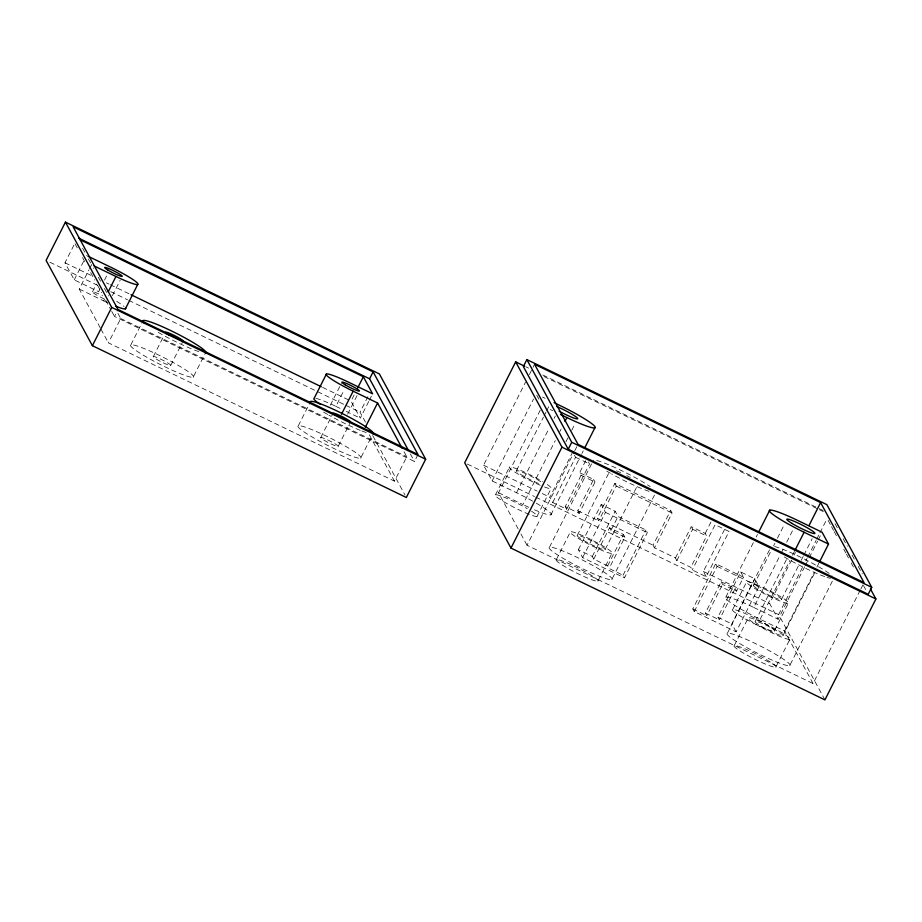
<?xml version="1.0" encoding="UTF-8"?>
<svg xmlns="http://www.w3.org/2000/svg" width="922" height="922" viewBox="0 0 922 922"><rect width="100%" height="100%" fill="white"/><g stroke="black" fill="none" stroke-linecap="round" stroke-linejoin="round"><path stroke-width="0.69" stroke-dasharray="4.61 3.46" d="M99.968 289.105L98.666 291.675L74.244 279.862L64.989 262.805L74.705 243.581M74.244 279.862L83.96 260.638M100.279 327.84L79.234 289.047L88.95 269.823M89.595 268.544L91.543 264.695L93.571 268.44M92.5 291.767L96.395 284.08M104.497 280.138L107.736 273.719M79.234 289.047L103.656 300.86L104.947 298.29M112.403 295.639L120.171 280.253M417.977 454.523L414.462 461.484L114.466 316.43L117.981 309.469M404.055 451.792L406.775 456.793L394.466 481.157L108.427 342.857L120.736 318.493L117.336 312.235M130.878 344.84L142.53 321.755M153.375 356.526L163.736 336.011M170.685 365.527A9.808 1.072 26.8 0 0 158.918 358.347A9.808 1.072 26.8 0 0 156.498 359.211A9.808 1.072 26.8 0 0 170.685 365.527L182.994 341.163M193.182 377.213A35.301 3.872 26.8 0 0 150.805 351.397A35.301 3.872 26.8 0 0 142.092 354.474A35.301 3.872 26.8 0 0 193.182 377.213L205.491 352.861M298.313 425.791L310.622 401.439M330.353 405.173L341.37 383.379M315.969 398.431A27.453 3.008 26.8 0 1 335.873 406.36L344.286 389.695M320.81 437.489L333.119 413.125M368.708 401.508L360.295 418.173L351.028 401.116L354.267 394.697M347.663 414.174L357.379 394.939M338.12 446.478A9.808 1.072 26.8 0 0 326.353 439.31A9.808 1.072 26.8 0 0 323.933 440.163A9.808 1.072 26.8 0 0 338.12 446.478L350.429 422.126M365.492 422.23L360.041 412.192L369.065 394.328M369.353 400.217L371.946 395.089M360.629 458.176A35.301 3.872 26.8 0 0 318.251 432.349A35.301 3.872 26.8 0 0 309.538 435.426A35.301 3.872 26.8 0 0 360.629 458.176L372.281 435.103M532.674 501.142A35.301 3.872 26.8 0 0 516.551 492.751L492.129 480.95L483.589 465.207L525.528 382.169M529.401 374.505L534.564 364.282M492.129 480.95L533.492 399.065M495.471 494.826L509.532 466.993M518.21 528.998L498.537 492.763L541.191 408.319M516.458 470.589L543.427 417.182M544.072 415.914L545.997 412.099M546.642 410.82L549.858 404.47A15.686 1.717 26.8 0 0 549.743 404.919M516.551 492.751L548.867 428.788M554.03 418.553L555.321 415.995M498.537 492.763L522.958 504.565L555.275 440.601M559.792 431.646L561.083 429.087M565.981 441.742L567.917 437.927M571.767 430.297L574.982 423.947M537.007 516.412L551.068 488.579M588.374 461.91L589.515 464.008L566.673 509.244L552.716 502.502L549.869 497.246L572.723 452.011M860.168 590.299L813.066 683.548L527.027 545.248L574.129 451.999M574.775 450.72L578.002 444.335M552.716 502.502L575.57 457.254L574.429 455.157M550.907 514.856L581.286 454.719M581.932 453.44L583.223 450.881M581.067 475.303L565.244 506.616L579.2 513.37L595.013 482.045L581.067 475.303L579.638 472.675L586.669 458.753M549.477 547.23L593.422 460.239M579.2 513.37L577.771 510.742L593.595 479.428L579.638 472.675M556.346 559.585L570.407 531.752M577.322 535.348L608.797 473.044M578.348 549.743L601.202 504.495L615.147 511.249L618.005 516.493L645.907 529.989L647.325 532.616L624.482 577.852L582.623 557.614L578.348 549.743L592.304 556.485L593.722 559.112L607.679 565.854L609.096 568.482L623.053 575.224L624.482 577.852M614.859 483.439L616.276 486.067L598.701 520.861L597.283 518.233L614.859 483.439L670.674 510.419L672.092 513.047L654.516 547.852L675.446 557.971L676.863 560.588L690.82 567.341L692.249 569.957L706.194 576.711L729.048 531.475L715.103 524.722L692.249 569.957M582.623 557.614L605.466 512.367L601.202 504.495M592.304 556.485L615.147 511.249M593.722 559.112L609.546 527.787L623.503 534.541L624.92 537.157L609.096 568.482M624.92 537.157L610.963 530.415L618.005 516.493M605.016 549.743A15.686 1.717 26.8 0 0 586.185 538.264A15.686 1.717 26.8 0 0 582.312 539.624A15.686 1.717 26.8 0 0 605.016 549.743L637.137 486.159M597.882 581.171A23.534 2.582 26.8 0 0 569.635 563.964A23.534 2.582 26.8 0 0 563.826 566.016A23.534 2.582 26.8 0 0 597.882 581.171L611.943 553.338A23.534 2.582 26.8 0 0 583.695 536.12A23.534 2.582 26.8 0 0 577.887 538.171A23.534 2.582 26.8 0 0 611.943 553.338M607.679 565.854L623.503 534.541M611.782 579.615A35.301 3.872 26.8 0 0 569.404 553.788A35.301 3.872 26.8 0 0 560.691 556.865A35.301 3.872 26.8 0 0 611.782 579.615L655.081 493.892M623.053 575.224L645.907 529.989M654.516 547.852L653.087 545.225L670.674 510.419M675.446 557.971L691.269 526.646L705.215 533.4L706.644 536.016L690.82 567.341M676.863 560.588L692.687 529.274L691.269 526.646M705.215 533.4L710.966 522.002M706.194 576.711L703.348 571.456L724.934 528.732M721.165 581.759L735.122 588.513L719.298 619.826L717.881 617.198L740.735 571.963L754.68 578.716L758.956 586.588L736.102 631.824L694.243 611.586L692.825 608.958L715.668 563.722L743.581 577.218L736.551 591.129L722.594 584.387L721.165 581.759L705.353 613.084L706.771 615.7L722.594 584.387M694.243 611.586L717.097 566.35L715.668 563.722M725.81 597.156L753.597 542.148M756.178 537.03L757.469 534.472M732.679 609.523L746.739 581.678M736.102 631.824L731.826 623.952L754.68 578.716M727.377 633.253L770.677 547.53M753.654 585.274L770.999 550.941M773.57 545.859L774.86 543.312M777.419 538.229L784.484 524.249M734.246 645.607L748.307 617.763M813.066 683.548L784.576 631.063L760.166 619.261A35.301 3.872 26.8 0 1 725.568 598.171A35.301 3.872 26.8 0 1 753.758 607.448L780.254 554.998M780.899 553.719L784.126 547.311M786.72 542.194L793.174 529.401M755.233 621.37L787.342 557.787M760.166 619.261L789.889 560.403M792.471 555.286L794.418 551.448M804.664 566.8L778.168 619.25L769.628 603.507L791.572 560.069M794.153 554.963L795.444 552.405M781.349 599.669A15.686 1.717 26.8 0 0 762.517 588.19A15.686 1.717 26.8 0 0 758.645 589.561A15.686 1.717 26.8 0 0 781.349 599.669L798.694 565.336M801.264 560.253L803.189 556.439M803.834 555.171L812.178 538.632M824.925 699.879L778.641 614.594L803.166 566.05M805.747 560.933L807.038 558.386M807.684 557.107L816.074 540.499M816.719 539.22L819.289 534.115M819.935 532.835L827.034 518.786M805.321 565.52L808.548 559.124M809.193 557.845L817.595 541.214M818.24 539.935L820.822 534.818M774.215 631.109A23.534 2.582 26.8 0 0 745.967 613.891A23.534 2.582 26.8 0 0 740.159 615.942A23.534 2.582 26.8 0 0 774.215 631.109L788.275 603.265A23.534 2.582 26.8 0 0 760.028 586.046A23.534 2.582 26.8 0 0 754.219 588.098A23.534 2.582 26.8 0 0 788.275 603.265M784.576 631.063L814.31 572.216M816.892 567.099L818.828 563.261M782.928 635.754A15.686 1.717 26.8 0 0 764.084 624.286A15.686 1.717 26.8 0 0 760.212 625.646A15.686 1.717 26.8 0 0 782.928 635.754L815.036 572.182M775.782 667.194A23.534 2.582 26.8 0 0 747.535 649.975A23.534 2.582 26.8 0 0 741.726 652.027A23.534 2.582 26.8 0 0 775.782 667.194L789.843 639.361A23.534 2.582 26.8 0 0 761.595 622.143A23.534 2.582 26.8 0 0 755.786 624.194A23.534 2.582 26.8 0 0 789.843 639.361M789.681 665.638A35.301 3.872 26.8 0 0 747.304 639.81A35.301 3.872 26.8 0 0 738.591 642.888A35.301 3.872 26.8 0 0 789.681 665.638L833.626 578.636M860.814 589.02L864.041 582.635M526.013 366.875L528.594 368.12M542.804 374.989L817.987 508.045M819.278 508.679L823.162 510.546M544.049 376.568L818.183 509.105M819.474 509.739L823.358 511.606M542.505 397.059L545.075 398.304M550.192 409.495L552.762 410.728M575.57 457.254L589.515 464.008M616.276 486.067L672.092 513.047M692.687 529.274L706.644 536.016M605.466 512.367L647.325 532.616M717.097 566.35L758.956 586.588M597.283 518.233L653.087 545.225M64.989 262.805L92.177 275.955M106.41 282.835L109.003 284.08M110.294 284.714L129.702 294.095M322.562 387.344L351.028 401.116M483.589 465.207L537.123 491.092M542.217 493.547L549.869 497.246M577.771 510.742L598.701 520.861M703.348 571.456L769.628 603.507M49.972 262.274L97.778 285.382M110.698 291.629L127.49 299.754M128.78 300.376L344.54 404.7M345.831 405.323L360.041 412.192M467.281 464.043L534.46 496.52M535.751 497.154L778.641 614.594M753.758 607.448L778.168 619.25M335.873 406.36L341.013 408.849M346.153 411.339L360.295 418.173M120.736 318.493L406.775 456.793M717.881 617.198L731.826 623.952M705.353 613.084L719.298 619.826M692.825 608.958L706.771 615.7M835.067 523.708L837.787 528.721M843.227 538.759L847.318 546.285M852.078 555.067L855.478 561.337M858.209 566.35L862.289 573.876M828.117 520.377L830.826 525.39M831.506 526.646L833.546 530.404M834.226 531.648L837.625 537.918M843.745 549.189L845.785 552.946M846.465 554.203L848.505 557.96M851.225 562.962L853.933 567.975M863.453 585.516L866.853 591.774M740.735 571.963L743.581 577.218M735.122 588.513L736.551 591.129M593.595 479.428L595.013 482.045M609.546 527.787L610.963 530.415M536.719 395.135L540.569 402.223M565.244 506.616L566.673 509.244M520.918 533.999L527.027 545.248M410.382 453.97L414.462 461.484M372.984 436.025L404.965 494.976M369.342 434.861L394.466 481.157M82.588 248.191L86.553 255.509M88.42 258.955L90.909 263.542M98.331 277.199L101.04 282.213M104.44 288.459L108.508 295.974M75.051 243.788L78.439 250.046M82.519 257.561L85.239 262.574M90.679 272.589L94.759 280.104M97.478 285.117L101.558 292.631M105.627 300.146L111.066 310.172M111.746 311.417L114.466 316.43M100.959 329.085L108.427 342.857M366.241 432.533A35.301 3.872 26.8 0 1 361.551 430.839M360.248 430.332A35.301 3.872 26.8 0 1 328.854 415.154M327.61 414.451A35.301 3.872 26.8 0 1 322.919 411.719M198.795 351.582A35.301 3.872 26.8 0 1 155.484 330.768M107.448 302.647A27.453 3.008 26.8 0 1 103.656 300.86M116.668 301.367A27.453 3.008 26.8 0 1 124.101 306.484M104.278 298.935A9.808 1.072 26.8 0 1 92.442 292.044A9.808 1.072 26.8 0 1 102.561 295.778M538.517 483.428A15.686 1.717 26.8 0 1 518.925 473.251A15.686 1.717 26.8 0 1 522.094 472.133A15.686 1.717 26.8 0 1 541.675 482.31M616.357 470.785A15.686 1.717 26.8 0 1 623.145 473.804M626.81 475.637A15.686 1.717 26.8 0 1 630.314 477.527M536.327 503.216A35.301 3.872 26.8 0 1 551.275 514.568A35.301 3.872 26.8 0 1 533.492 509.393M528.744 507.284A35.301 3.872 26.8 0 1 522.958 504.565M830.365 578.348A35.301 3.872 26.8 0 1 826.942 577.356M824.729 576.584A35.301 3.872 26.8 0 1 782.536 555.885M774.584 546.539A35.301 3.872 26.8 0 1 804.422 559.089A35.301 3.872 26.8 0 1 831.967 575.582M531.545 511.249A23.534 2.582 26.8 0 1 522.855 511.652A23.534 2.582 26.8 0 1 495.345 494.884A23.534 2.582 26.8 0 1 527.28 508.656M547.357 484.58A23.534 2.582 26.8 0 1 542.62 486.251M540.28 485.295A23.534 2.582 26.8 0 1 513.519 471.177A23.534 2.582 26.8 0 1 515.214 468.261A23.534 2.582 26.8 0 1 542.505 481.491M649.042 491.334A35.301 3.872 26.8 0 1 611.655 473.954M610.41 473.251A35.301 3.872 26.8 0 1 606.837 471.188M596.684 460.527A35.301 3.872 26.8 0 1 650.16 486.62"/><path stroke-width="1.38" d="M65.439 222.121L46.1 260.396L92.384 345.692L406.325 497.488L425.664 459.214L379.38 373.917L65.439 222.121L111.712 307.406L425.664 459.214M108.185 291.882L115.953 276.496A27.453 3.008 26.8 0 0 137.885 283.711A27.453 3.008 26.8 0 0 110.974 267.311L87.844 256.132M92.384 345.692L111.712 307.406M125.392 308.858L137.701 284.495M326.434 374.009L314.137 398.362A27.453 3.008 26.8 0 0 320.51 404.389M341.497 414.266L353.161 391.193A27.453 3.008 26.8 0 1 326.25 374.793A27.453 3.008 26.8 0 1 348.182 382.008L372.592 393.809L363.337 376.752L79.891 239.697M357.505 388.289L363.337 376.752M408.342 450.213L369.607 378.815L373.122 371.854L73.126 226.8L117.981 309.469L417.977 454.523L373.122 371.854M365.273 427.359L377.582 402.995L353.161 391.193M524.722 366.253L515.675 361.873L464.7 462.786L510.972 548.083L824.925 699.879L875.9 598.966L870.46 588.928M526.877 359.603L523.362 366.564L568.217 449.233L868.213 594.275L871.728 587.326L826.873 504.645L526.877 359.603L571.732 442.272L871.728 587.326M564.967 421.412L566.903 417.574A35.301 3.872 26.8 0 0 595.093 426.84A35.301 3.872 26.8 0 0 560.495 405.761L554.076 402.649M510.972 548.083L561.959 447.17L515.675 361.873M568.217 449.233L571.732 442.272M584.513 448.323L594.851 427.854M758.76 531.913L769.755 510.166M795.064 550.169L804.111 532.259A35.301 3.872 26.8 0 1 769.513 511.18A35.301 3.872 26.8 0 1 797.703 520.446L822.113 532.259L828.532 544.061L819.474 561.982M808.986 525.586L820.603 502.594L534.564 364.282L578.002 444.335L864.041 582.635L820.603 502.594M560.484 414.462L566.903 417.574M804.111 532.259L828.532 544.061M561.959 447.17L875.9 598.966M78.658 238.141L369.607 378.815M94.113 265.939L115.953 276.496M131.005 294.729L321.259 386.721M377.582 402.995L402.015 448.034M310.38 402.441A35.301 3.872 26.8 0 1 342.696 413.759A35.301 3.872 26.8 0 1 372.926 433.813M334.663 414.796A9.808 1.072 26.8 0 1 340.886 415.983A9.808 1.072 26.8 0 1 349.772 422.103M144.835 323.53A35.301 3.872 26.8 0 1 171.135 330.768A35.301 3.872 26.8 0 1 205.491 352.861M168.795 334.847A9.808 1.072 26.8 0 1 167.078 332.381A9.808 1.072 26.8 0 1 178.603 337.74A9.808 1.072 26.8 0 1 182.337 341.14M125.576 308.075A27.453 3.008 26.8 0 1 115.527 306.15M556.508 406.429A15.686 1.717 26.8 0 1 577.656 418.415A15.686 1.717 26.8 0 1 559.089 411.189M345.128 384.774A9.808 1.072 26.8 0 0 359.326 391.089A9.808 1.072 26.8 0 0 347.548 383.921A9.808 1.072 26.8 0 0 345.128 384.774M107.932 270.088A9.808 1.072 26.8 0 0 122.119 276.404A9.808 1.072 26.8 0 0 110.352 269.236A9.808 1.072 26.8 0 0 107.932 270.088M792.044 523.442A15.686 1.717 26.8 0 0 814.748 533.55A15.686 1.717 26.8 0 0 795.917 522.071A15.686 1.717 26.8 0 0 792.044 523.442"/></g></svg>
